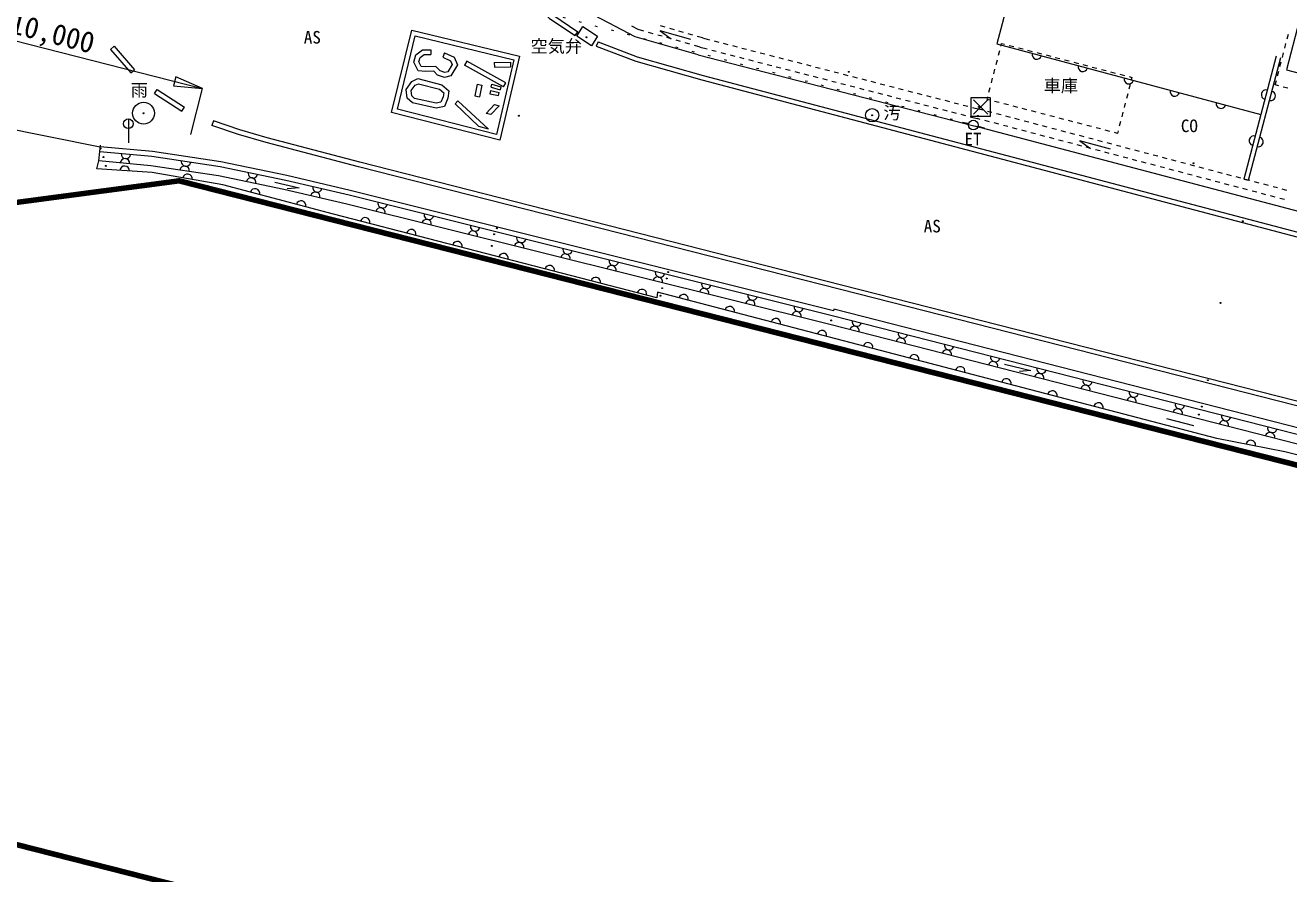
# Model space of a CAD drawing. Units: millimetres on the paper, with parts at other scales. Extents: x -4217 to 649, y -3995 to 278.
# Drawn here: x -61.1 to 71.5, y -62.1 to 26.9 of the extents above; entities that cross this region are included whole.
import ezdxf
from ezdxf.enums import TextEntityAlignment as Align

# ---------------------------------------------------------------- set-up
doc = ezdxf.new("R2010")
doc.units = ezdxf.units.MM
doc.linetypes.add('DOTTED', pattern=[1.75, 0.25, -1.5])
for name, color, linetype, lineweight in [('0-0_S-TTL', 4, 'Continuous', 18), ('0-1_S-BGD', 134, 'Continuous', 18), ('0-4_S-BMK-HTXT', 134, 'Continuous', 18), ('0-9_標高点', 134, 'Continuous', 18), ('0-B_S-BGD', 134, 'Continuous', 18), ('0-C_S-BGD', 134, 'Continuous', 18), ('0-D_S-BGD', 134, 'Continuous', 18), ('0-F_S-BGD', 134, 'Continuous', 18), ('1-1_S-BGD', 134, 'Continuous', 18)]:
    doc.layers.add(name, color=color, linetype=linetype, lineweight=lineweight)
doc.styles.add('ＭＳ ゴシック', font='')
doc.styles.get('ＭＳ ゴシック').set_extended_font_data('MS Gothic')

msp = doc.modelspace()

# ---------------------------------------------------------------- linework, layer by layer
at = {"layer": '0-0_S-TTL'}
for p in [(-74.762, 28.486), (-43.687, 15.429)]:
    msp.add_line(p, (-42.456, 20.275), dxfattribs=at)
msp.add_lwpolyline([(-42.456, 20.275), (-45.24, 21.499), (-45.486, 20.529)], close=True, dxfattribs=at)
at = {"layer": '0-1_S-BGD'}
for p, q in [((-3.361, 25.806), (-3.081, 26.22)), ((-52.098, 24.366), (-51.72, 24.694)), ((-52.098, 24.366), (-49.958, 21.906)), ((-51.72, 24.694), (-49.58, 22.234)), ((-18.505, 24.32), (-18.506, 23.82)), ((-17.045, 24.003), (-17.253, 23.549)), ((-0.954, 25.166), (-1.132, 24.698)), ((-14.722, 23.134), (-14.965, 22.696)), ((-10.865, 20.426), (-14.965, 22.696)), ((-10.622, 20.864), (-14.722, 23.134)), ((-11.838, 23), (-10.145, 23.04)), ((-11.838, 23), (-11.826, 22.5)), ((-11.826, 22.5), (-10.133, 22.54)), ((-10.145, 23.04), (-10.133, 22.54)), ((9.549, 23.793), (38.608, 16.312)), ((-89.858, 21.519), (-53.184, 14.153)), ((-49.958, 21.906), (-49.58, 22.234)), ((-47.498, 19.739), (-47.227, 20.16)), ((-47.227, 20.16), (-44.351, 18.313)), ((-13.617, 20.72), (-13.874, 19.503)), ((-13.617, 20.72), (-13.128, 20.616)), ((-13.128, 20.616), (-13.385, 19.4)), ((-12.225, 20.043), (-12.294, 19.717)), ((-12.225, 20.043), (-11.335, 19.853)), ((-12.171, 20.393), (-12.078, 20.713)), ((-12.171, 20.393), (-11.231, 20.12)), ((-12.078, 20.713), (-11.138, 20.44)), ((-11.138, 20.44), (-11.231, 20.12)), ((-10.865, 20.426), (-10.622, 20.864)), ((-47.498, 19.739), (-44.621, 17.892)), ((-13.874, 19.503), (-13.385, 19.4)), ((-12.294, 19.717), (-11.404, 19.527)), ((-11.404, 19.527), (-11.335, 19.853)), ((-44.621, 17.892), (-44.351, 18.313)), ((-53.531, 11.829), (-53.321, 12.659)), ((66.808, 10.77), (67.292, 10.642)), ((23.797, -2.882), (23.755, -3.043))]:
    msp.add_line(p, q, dxfattribs=at)
for points in [[(-0.203, 93.763), (-1.531, 94.836), (-1.868, 95.242), (-9.378, 86.812), (-11.231, 83.779), (-12.491, 80.809), (-16.751, 64.612), (-17.868, 57.446), (-17.801, 49.902), (-16.388, 41.909), (-13.258, 35.729), (-9.391, 30.922), (-6.028, 27.609), (-3.361, 25.806)], [(-1.531, 94.836), (-8.974, 86.513), (-10.785, 83.55), (-12.016, 80.647), (-16.261, 64.51), (-17.367, 57.409), (-17.301, 49.948), (-15.908, 42.069), (-12.835, 36.002), (-9.019, 31.258), (-5.709, 27.997), (-3.081, 26.22)], [(9.549, 23.793), (2.944, 25.681), (-3.395, 29.007), (-8.566, 34.037), (-12.447, 39.759)], [(74.002, 32.759), (71.276, 22.216), (92.719, 16.629)], [(8.77, 25.386), (5.571, 26.324), (6.74, 25.463)], [(-17.045, 24.003), (-16.051, 23.546), (-15.705, 22.73), (-16.388, 21.58), (-17.065, 21.41), (-17.795, 21.673), (-18.168, 22.063), (-19.018, 22.033), (-19.835, 22.1), (-20.265, 23.01), (-20.075, 23.803), (-19.375, 24.323), (-18.505, 24.32)], [(-1.132, 24.698), (3.005, 23.124), (9.954, 21.16), (92.528, -0.608), (168.695, -20.754)], [(-0.954, 25.166), (3.162, 23.599), (10.086, 21.642), (92.656, -0.124), (168.822, -20.271)], [(-17.253, 23.549), (-16.436, 23.173), (-16.264, 22.767), (-16.711, 22.014), (-17.038, 21.932), (-17.514, 22.104), (-17.962, 22.571), (-19.006, 22.534), (-19.506, 22.575), (-19.737, 23.064), (-19.631, 23.51), (-19.21, 23.822), (-18.506, 23.82)], [(166.076, -36.453), (145.493, -31.187), (77.716, -13.877), (24.606, -0.347), (-25.962, 12.52), (-35.653, 15.094), (-38.526, 15.93), (-41.317, 16.854), (-41.474, 16.379)], [(165.952, -36.938), (145.369, -31.671), (77.592, -14.361), (24.482, -0.831), (-26.088, 12.036), (-35.788, 14.612), (-38.674, 15.452), (-41.474, 16.379)], [(143.312, -11.187), (93.931, 1.72), (38.603, 16.313)], [(52.821, 13.904), (49.604, 14.774), (50.712, 13.981)], [(-53.321, 12.659), (-53.229, 13.655), (-53.169, 14.319)], [(23.755, -3.043), (-26.951, 9.58), (-33.607, 11.15), (-40.528, 12.576), (-47.695, 13.649), (-53.184, 14.153)], [(-34.878, 10.447), (-32.295, 9.843), (-33.578, 9.722)], [(77.995, -16.74), (77.382, -16.583), (23.797, -2.882)], [(41.688, -8.636), (44.456, -9.328), (43.286, -9.402)]]:
    msp.add_lwpolyline(points, dxfattribs=at)
for points in [[(-2.534, 26.749), (-1.001, 25.766), (-1.65, 24.753), (-3.183, 25.737)], [(-20.495, 26.38), (-9.188, 23.65), (-11.245, 14.83), (-22.611, 17.743)], [(-20.128, 25.777), (-9.787, 23.28), (-11.615, 15.441), (-22.008, 18.105)], [(-19.851, 21.293), (-17.351, 20.636), (-16.608, 20.013), (-16.715, 19.26), (-17.071, 18.39), (-17.945, 18.21), (-20.435, 18.753), (-20.978, 19.26), (-21.068, 20.173), (-20.478, 21)], [(-19.803, 20.764), (-17.587, 20.181), (-17.142, 19.808), (-17.201, 19.392), (-17.433, 18.826), (-17.942, 18.721), (-20.194, 19.212), (-20.499, 19.497), (-20.552, 20.035), (-20.147, 20.603)], [(-12.451, 16.006), (-13.458, 16.286), (-15.928, 18.65), (-15.658, 18.97)], [(-11.321, 18.446), (-12.188, 17.533), (-12.695, 17.653), (-11.831, 18.586)]]:
    msp.add_lwpolyline(points, close=True, dxfattribs=at)
at = {"layer": '0-1_S-BGD', "color": 171, "lineweight": 100}
msp.add_lwpolyline([(-19.807, -80.062), (-17.344, -70.371), (-94.879, -50.664), (-80.509, 5.872), (-44.919, 10.583), (144.072, -37.451), (123.956, -116.601)], close=True, dxfattribs=at)
at = {"layer": '0-1_S-BGD'}
for centre, radius in [((-48.638, 17.672), 1.15), ((27.816, 17.459), 0.7)]:
    msp.add_circle(centre, radius, dxfattribs=at)
at = {"layer": '0-4_S-BMK-HTXT'}
msp.add_line((61.566, -15.104), (58.737, -14.397), dxfattribs=at)
at = {"layer": '0-9_標高点'}
for centre, radius in [((-2.168, 25.642), 0.05), ((-2.168, 25.642), 0.0333), ((25.362, 22.009), 0.05), ((25.362, 22.009), 0.0333), ((-48.638, 17.672), 0.05), ((-48.638, 17.672), 0.0333), ((-9.254, 17.406), 0.05), ((-9.254, 17.406), 0.0333), ((27.816, 17.459), 0.05), ((27.816, 17.459), 0.0333), ((38.916, 17.396), 0.05), ((38.916, 17.396), 0.0333), ((39.012, 18.332), 0.05), ((39.012, 18.332), 0.0333), ((-53.144, 13.959), 0.05), ((-53.144, 13.959), 0.0333), ((-52.854, 13.076), 0.05), ((-52.854, 13.076), 0.0333), ((-52.608, 12.146), 0.05), ((-52.608, 12.146), 0.0333), ((61.539, 12.426), 0.05), ((61.539, 12.426), 0.0333), ((-11.584, 5.602), 0.05), ((-11.584, 5.602), 0.0333), ((66.706, 6.336), 0.05), ((66.706, 6.336), 0.0333), ((-11.864, 4.969), 0.05), ((-11.864, 4.969), 0.0333), ((-12.101, 3.756), 0.05), ((-12.101, 3.756), 0.0333), ((6.259, 0.336), 0.05), ((6.259, 0.336), 0.0333), ((6.416, 1.009), 0.05), ((6.416, 1.009), 0.0333), ((5.779, -0.678), 0.05), ((5.779, -0.678), 0.0333), ((5.589, -1.471), 0.05), ((5.589, -1.471), 0.0333), ((64.369, -2.231), 0.05), ((64.369, -2.231), 0.0333), ((23.509, -4.054), 0.05), ((23.509, -4.054), 0.0333), ((63.046, -10.328), 0.05), ((63.046, -10.328), 0.0333), ((62.409, -13.094), 0.05), ((62.409, -13.094), 0.0333), ((62.102, -13.941), 0.05), ((62.102, -13.941), 0.0333)]:
    msp.add_circle(centre, radius, dxfattribs=at)
at = {"layer": '0-B_S-BGD'}
msp.add_line((-50.234, 17.069), (-50.234, 14.569), dxfattribs=at)
msp.add_circle((-50.234, 16.569), 0.5, dxfattribs=at)
at = {"layer": '0-C_S-BGD', "linetype": 'DOTTED'}
msp.add_line((37.945, 16.555), (-83.522, 48.334), dxfattribs=at)
at = {"layer": '0-C_S-BGD'}
for p, q in [((37.944, 16.55), (37.297, 16.711)), ((38.913, 16.304), (39.559, 16.137))]:
    msp.add_line(p, q, dxfattribs=at)
msp.add_circle((38.429, 16.429), 0.5, dxfattribs=at)
at = {"layer": '0-D_S-BGD'}
for p, q in [((38.446, 19.062), (39.946, 17.562)), ((39.946, 19.062), (38.446, 17.562))]:
    msp.add_line(p, q, dxfattribs=at)
msp.add_lwpolyline([(38.196, 17.312), (38.196, 19.312), (40.196, 19.312), (40.196, 17.312)], close=True, dxfattribs=at)
at = {"layer": '0-F_S-BGD'}
for p, q in [((42.762, 31.905), (40.902, 24.956)), ((40.902, 24.956), (68.598, 17.545)), ((70.207, 23.637), (66.808, 10.77)), ((67.292, 10.642), (70.69, 23.509)), ((5.212, -1.701), (-28.721, 7.092)), ((5.279, -1.114), (5.212, -1.701))]:
    msp.add_line(p, q, dxfattribs=at)
for points in [[(-53.229, 13.655), (-47.754, 13.152), (-40.616, 12.084), (-33.715, 10.662), (-27.069, 9.094), (23.634, -3.528), (77.217, -17.229), (78.51, -17.56)], [(164.962, -40.661), (144.356, -35.444), (76.969, -18.198), (23.389, -4.498), (-27.304, 8.122), (-33.931, 9.686), (-40.791, 11.099), (-47.874, 12.159), (-53.321, 12.659)], [(-28.721, 7.092), (-40.331, 10.149), (-47.724, 11.436), (-53.531, 11.829)], [(143.876, -36.728), (137.152, -34.621), (102.356, -25.604), (71.112, -17.828), (63.992, -16.434), (5.279, -1.114)]]:
    msp.add_lwpolyline(points, dxfattribs=at)
for centre, start, end in [((45.09, 23.835), 165.02018, 345.02018), ((49.92, 22.543), 165.02018, 345.02018), ((54.75, 21.25), 165.02018, 345.02018), ((59.58, 19.958), 165.02018, 345.02018), ((69.146, 19.621), 75.20438, 255.20438), ((69.629, 19.493), 255.20438, 75.20438), ((64.41, 18.666), 165.02018, 345.02018), ((67.869, 14.786), 75.20438, 255.20438), ((68.352, 14.659), 255.20438, 75.20438), ((-50.492, 13.403), 174.75499, 354.75499), ((-50.628, 11.632), 356.1248, 176.1248), ((-50.598, 12.409), 354.75499, 174.75499), ((-44.333, 11.629), 351.48901, 171.48901), ((-44.185, 12.618), 171.48901, 351.48901), ((-44.028, 10.792), 350.12765, 170.12765), ((-37.361, 10.392), 348.35851, 168.35851), ((-37.165, 11.373), 168.35851, 348.35851), ((-36.943, 9.257), 345.24996, 165.24996), ((-30.618, 8.904), 346.72575, 166.72575), ((-30.392, 9.878), 166.72575, 346.72575), ((-32.108, 7.984), 345.24996, 165.24996), ((-23.551, 8.218), 166.0205, 346.0205), ((-25.388, 6.229), 345.47274, 165.47274), ((-23.791, 7.248), 346.0205, 166.0205), ((-18.699, 7.011), 166.0205, 346.0205), ((-20.548, 4.974), 345.47274, 165.47274), ((-18.939, 6.04), 346.0205, 166.0205), ((-14.087, 4.832), 346.0205, 166.0205), ((-13.847, 5.803), 166.0205, 346.0205), ((-15.708, 3.72), 345.47274, 165.47274), ((-9.235, 3.624), 346.0205, 166.0205), ((-8.995, 4.595), 166.0205, 346.0205), ((-10.868, 2.466), 345.47274, 165.47274), ((-4.383, 2.416), 346.0205, 166.0205), ((-4.143, 3.387), 166.0205, 346.0205), ((-6.027, 1.212), 345.47274, 165.47274), ((0.468, 1.208), 346.0205, 166.0205), ((0.709, 2.179), 166.0205, 346.0205), ((-1.187, -0.042), 345.47274, 165.47274), ((5.32, 0), 346.0205, 166.0205), ((5.56, 0.971), 166.0205, 346.0205), ((3.653, -1.297), 345.47274, 165.47274), ((10.172, -1.207), 346.0205, 166.0205), ((10.412, -0.237), 166.0205, 346.0205), ((15.264, -1.445), 166.0205, 346.0205), ((8.027, -1.831), 345.37595, 165.37595), ((12.865, -3.094), 345.37595, 165.37595), ((15.024, -2.415), 346.0205, 166.0205), ((20.116, -2.652), 166.0205, 346.0205), ((17.703, -4.356), 345.37595, 165.37595), ((19.876, -3.623), 346.0205, 166.0205), ((22.541, -5.618), 345.37595, 165.37595), ((25.958, -5.155), 345.6572, 165.6572), ((26.205, -4.185), 165.6572, 345.6572), ((31.049, -5.424), 165.6572, 345.6572), ((27.379, -6.881), 345.37595, 165.37595), ((30.803, -6.393), 345.6572, 165.6572), ((35.893, -6.663), 165.6572, 345.6572), ((32.217, -8.143), 345.37595, 165.37595), ((35.647, -7.632), 345.6572, 165.6572), ((40.737, -7.901), 165.6572, 345.6572), ((37.055, -9.406), 345.37595, 165.37595), ((40.491, -8.871), 345.6572, 165.6572), ((45.581, -9.14), 165.6572, 345.6572), ((41.893, -10.668), 345.37595, 165.37595), ((45.335, -10.109), 345.6572, 165.6572), ((50.425, -10.379), 165.6572, 345.6572), ((46.731, -11.93), 345.37595, 165.37595), ((50.179, -11.348), 345.6572, 165.6572), ((55.27, -11.617), 165.6572, 345.6572), ((51.569, -13.193), 345.37595, 165.37595), ((55.023, -12.586), 345.6572, 165.6572), ((60.114, -12.856), 165.6572, 345.6572), ((59.867, -13.825), 345.6572, 165.6572), ((64.712, -15.064), 345.6572, 165.6572), ((64.958, -14.094), 165.6572, 345.6572), ((69.556, -16.302), 345.6572, 165.6572), ((69.802, -15.333), 165.6572, 345.6572), ((67.552, -17.131), 348.92755, 168.92755)]:
    msp.add_arc(centre, 0.5, start, end, dxfattribs=at)
at = {"layer": '1-1_S-BGD'}
for p, q in [((6.102, 26.685), (5.621, 26.823)), ((7.063, 26.411), (6.583, 26.548)), ((4.829, 26.009), (4.348, 26.147)), ((5.791, 25.734), (5.31, 25.872)), ((6.752, 25.459), (6.271, 25.597)), ((7.714, 25.185), (7.233, 25.322)), ((8.025, 26.136), (7.544, 26.273)), ((8.986, 25.861), (8.506, 25.998)), ((10.016, 25.566), (9.467, 25.723)), ((10.017, 25.566), (10.741, 25.379)), ((11.225, 25.255), (11.71, 25.13)), ((71.359, 25.465), (71.485, 25.949)), ((8.675, 24.91), (8.194, 25.047)), ((9.768, 24.597), (9.156, 24.772)), ((9.768, 24.597), (10.492, 24.411)), ((10.976, 24.286), (11.46, 24.162)), ((11.944, 24.037), (12.429, 23.912)), ((12.194, 25.005), (12.678, 24.881)), ((13.162, 24.756), (13.646, 24.631)), ((14.131, 24.507), (14.615, 24.382)), ((15.099, 24.257), (15.583, 24.133)), ((16.067, 24.008), (16.552, 23.884)), ((41.077, 23.747), (41.203, 24.231)), ((42.19, 24.783), (42.674, 24.657)), ((43.158, 24.531), (43.642, 24.405)), ((44.126, 24.279), (44.61, 24.154)), ((45.094, 24.028), (45.577, 23.902)), ((70.856, 23.529), (70.982, 24.013)), ((71.108, 24.497), (71.233, 24.981)), ((12.913, 23.788), (13.397, 23.663)), ((13.881, 23.538), (14.365, 23.414)), ((14.85, 23.289), (15.334, 23.164)), ((15.818, 23.04), (16.302, 22.915)), ((16.786, 22.79), (17.271, 22.666)), ((17.036, 23.759), (17.52, 23.634)), ((17.755, 22.541), (18.239, 22.416)), ((18.004, 23.51), (18.488, 23.385)), ((18.973, 23.26), (19.457, 23.136)), ((19.941, 23.011), (20.425, 22.886)), ((20.91, 22.762), (21.394, 22.637)), ((40.825, 22.78), (40.951, 23.264)), ((46.061, 23.776), (46.545, 23.65)), ((47.029, 23.524), (47.513, 23.398)), ((47.997, 23.272), (48.481, 23.146)), ((48.965, 23.02), (49.448, 22.894)), ((49.932, 22.768), (50.416, 22.642)), ((70.605, 22.561), (70.731, 23.045)), ((18.723, 22.292), (19.208, 22.167)), ((19.692, 22.042), (20.176, 21.918)), ((20.66, 21.793), (21.144, 21.668)), ((21.629, 21.544), (22.113, 21.419)), ((21.878, 22.512), (22.362, 22.388)), ((22.597, 21.294), (23.081, 21.17)), ((22.846, 22.263), (23.331, 22.138)), ((23.815, 22.014), (24.299, 21.889)), ((24.783, 21.764), (25.267, 21.64)), ((25.752, 21.515), (26.236, 21.39)), ((26.72, 21.266), (27.204, 21.141)), ((40.322, 20.844), (40.447, 21.328)), ((40.573, 21.812), (40.699, 22.296)), ((50.9, 22.516), (51.384, 22.39)), ((51.868, 22.264), (52.352, 22.138)), ((52.836, 22.012), (53.319, 21.886)), ((53.803, 21.76), (54.287, 21.634)), ((70.354, 21.593), (70.479, 22.077)), ((23.565, 21.045), (24.05, 20.921)), ((24.534, 20.796), (25.018, 20.671)), ((25.502, 20.547), (25.986, 20.422)), ((26.471, 20.297), (26.955, 20.173)), ((27.439, 20.048), (27.923, 19.923)), ((27.688, 21.016), (28.173, 20.892)), ((28.657, 20.767), (29.141, 20.642)), ((29.625, 20.518), (30.109, 20.393)), ((30.594, 20.268), (31.078, 20.144)), ((31.562, 20.019), (32.046, 19.894)), ((40.07, 19.876), (40.196, 20.36)), ((54.88, 20.671), (54.754, 20.187)), ((71.441, 20.283), (70.958, 20.412)), ((28.408, 19.799), (28.892, 19.674)), ((29.376, 19.549), (29.86, 19.425)), ((30.344, 19.3), (30.829, 19.175)), ((31.313, 19.051), (31.797, 18.926)), ((32.281, 18.801), (32.765, 18.677)), ((32.531, 19.77), (33.015, 19.645)), ((33.499, 19.52), (33.983, 19.396)), ((34.467, 19.271), (34.952, 19.146)), ((35.436, 19.022), (35.92, 18.897)), ((36.404, 18.772), (36.888, 18.648)), ((41.146, 18.787), (40.662, 18.913)), ((42.114, 18.535), (41.63, 18.661)), ((54.376, 18.736), (54.25, 18.252)), ((54.628, 19.704), (54.502, 19.22)), ((33.25, 18.552), (33.734, 18.427)), ((34.218, 18.303), (34.702, 18.178)), ((35.186, 18.053), (35.671, 17.929)), ((36.155, 17.804), (36.639, 17.679)), ((37.123, 17.555), (37.608, 17.43)), ((37.373, 18.523), (37.857, 18.398)), ((38.092, 17.305), (38.816, 17.119)), ((38.341, 18.274), (39.065, 18.087)), ((39.418, 17.994), (39.071, 18.086)), ((40.385, 17.739), (39.901, 17.867)), ((41.352, 17.484), (40.868, 17.612)), ((42.319, 17.229), (41.835, 17.357)), ((43.082, 18.284), (42.598, 18.41)), ((44.049, 18.032), (43.566, 18.158)), ((45.017, 17.78), (44.533, 17.906)), ((45.985, 17.528), (45.501, 17.654)), ((46.953, 17.276), (46.469, 17.402)), ((54.124, 17.768), (53.998, 17.284)), ((39.163, 17.027), (38.816, 17.119)), ((40.13, 16.772), (39.647, 16.9)), ((41.097, 16.517), (40.614, 16.645)), ((42.064, 16.262), (41.581, 16.39)), ((43.031, 16.007), (42.548, 16.135)), ((43.286, 16.974), (42.802, 17.102)), ((44.253, 16.719), (43.769, 16.847)), ((45.219, 16.464), (44.736, 16.592)), ((46.186, 16.209), (45.703, 16.337)), ((47.153, 15.954), (46.67, 16.081)), ((47.92, 17.024), (47.437, 17.15)), ((48.888, 16.772), (48.404, 16.898)), ((49.856, 16.52), (49.372, 16.646)), ((50.824, 16.268), (50.34, 16.394)), ((51.791, 16.016), (51.308, 16.142)), ((53.872, 16.8), (53.746, 16.316)), ((43.998, 15.752), (43.515, 15.88)), ((44.965, 15.497), (44.481, 15.625)), ((45.932, 15.242), (45.448, 15.369)), ((46.899, 14.987), (46.415, 15.114)), ((47.866, 14.732), (47.382, 14.859)), ((48.12, 15.699), (47.637, 15.826)), ((48.833, 14.477), (48.349, 14.604)), ((49.087, 15.444), (48.604, 15.571)), ((50.054, 15.189), (49.571, 15.316)), ((51.021, 14.934), (50.538, 15.061)), ((51.988, 14.679), (51.504, 14.806)), ((52.759, 15.765), (52.275, 15.89)), ((53.549, 15.559), (53.243, 15.639)), ((53.62, 15.833), (53.549, 15.559)), ((49.8, 14.222), (49.316, 14.349)), ((50.767, 13.967), (50.283, 14.094)), ((51.733, 13.712), (51.25, 13.839)), ((52.7, 13.457), (52.217, 13.584)), ((52.955, 14.424), (52.471, 14.551)), ((53.667, 13.202), (53.184, 13.329)), ((53.922, 14.169), (53.438, 14.296)), ((54.889, 13.914), (54.405, 14.041)), ((55.856, 13.659), (55.372, 13.786)), ((56.823, 13.404), (56.339, 13.531)), ((57.79, 13.148), (57.306, 13.276)), ((54.634, 12.947), (54.151, 13.074)), ((55.601, 12.692), (55.118, 12.819)), ((56.568, 12.436), (56.085, 12.564)), ((57.535, 12.181), (57.052, 12.309)), ((58.502, 11.926), (58.018, 12.054)), ((58.756, 12.893), (58.273, 13.021)), ((59.723, 12.638), (59.24, 12.766)), ((60.69, 12.383), (60.207, 12.511)), ((61.657, 12.128), (61.174, 12.256)), ((62.624, 11.873), (62.141, 12.001)), ((59.469, 11.671), (58.985, 11.799)), ((60.436, 11.416), (59.952, 11.544)), ((61.403, 11.161), (60.919, 11.289)), ((62.37, 10.906), (61.886, 11.034)), ((63.337, 10.651), (62.853, 10.779)), ((63.591, 11.618), (63.108, 11.746)), ((64.558, 11.363), (64.075, 11.491)), ((65.525, 11.108), (65.041, 11.236)), ((66.492, 10.853), (66.008, 10.981)), ((67.459, 10.598), (66.975, 10.726)), ((64.304, 10.396), (63.82, 10.524)), ((65.27, 10.141), (64.787, 10.269)), ((66.237, 9.886), (65.754, 10.014)), ((67.204, 9.631), (66.721, 9.759)), ((68.171, 9.376), (67.688, 9.503)), ((68.426, 10.343), (67.942, 10.471)), ((69.393, 10.088), (68.909, 10.215)), ((70.36, 9.833), (69.876, 9.96)), ((71.327, 9.578), (70.843, 9.705)), ((69.138, 9.121), (68.655, 9.248)), ((70.105, 8.866), (69.622, 8.993)), ((71.072, 8.611), (70.589, 8.738))]:
    msp.add_line(p, q, dxfattribs=at)
for points in [[(3.868, 26.284), (3.256, 26.459), (2.613, 26.796)], [(41.329, 24.715), (41.4, 24.989), (41.706, 24.909)], [(54.771, 21.509), (55.077, 21.429), (55.006, 21.155)], [(70.475, 20.541), (70.106, 20.639), (70.228, 21.109)], [(40.178, 19.039), (39.872, 19.119), (39.944, 19.393)]]:
    msp.add_lwpolyline(points, dxfattribs=at)

# ---------------------------------------------------------------- texts
at = {"layer": '0-0_S-TTL', "style": 'ＭＳ ゴシック'}
msp.add_text('10,000', height=2.199, rotation=345.74, dxfattribs=at).set_placement((-62.97, 25.489), align=Align.BOTTOM_LEFT)
at = {"layer": '0-1_S-BGD', "style": 'ＭＳ ゴシック'}
for s, p in [('AS', (-31.825, 24.577)), ('空気弁', (-8.033, 23.639)), ('車庫', (45.812, 19.492)), ('雨', (-49.99, 19.04)), ('汚', (28.99, 16.659)), ('CO', (60.203, 15.289)), ('ET', (37.502, 13.898)), ('AS', (33.224, 4.77))]:
    msp.add_text(s, height=1.32, dxfattribs=at).set_placement(p, align=Align.BOTTOM_LEFT)

doc.saveas('drawing.dxf')
